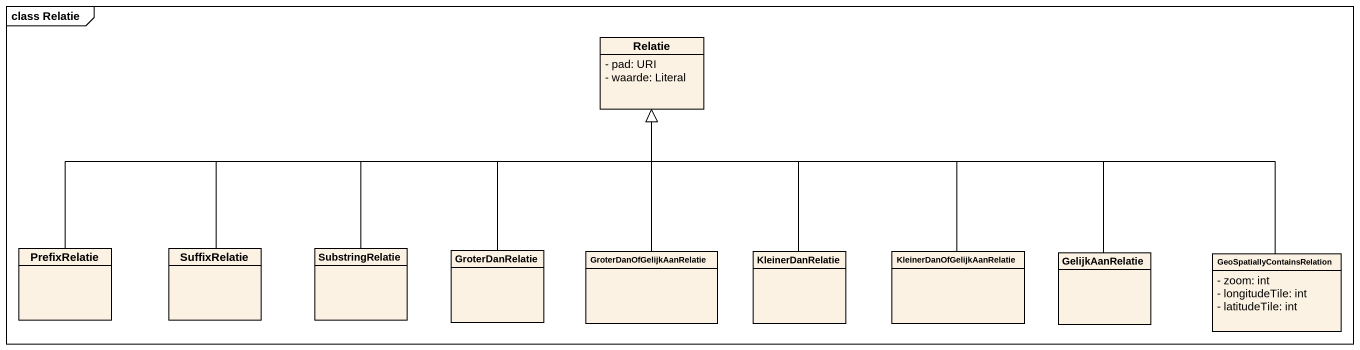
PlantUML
@startuml
mainframe class Relatie
hide circle
hide empty members
skinparam classAttributeIconSize 0
class Relatie {
  - pad: URI
  - waarde: Literal
}
class PrefixRelatie
class SuffixRelatie
class SubstringRelatie
class GroterDanRelatie
class GroterDanOfGelijkAanRelatie
class KleinerDanRelatie
class KleinerDanOfGelijkAanRelatie
class GelijkAanRelatie
class GeoSpatiallyContainsRelation {
  - zoom: int
  - longitudeTile: int
  - latitudeTile: int
}
PrefixRelatie -right-|> Relatie
SuffixRelatie -right-|> Relatie
SubstringRelatie -up-|> Relatie
GroterDanRelatie -up-|> Relatie
GroterDanOfGelijkAanRelatie -up-|> Relatie
KleinerDanRelatie -up-|> Relatie
KleinerDanOfGelijkAanRelatie -up-|> Relatie
GelijkAanRelatie -left-|> Relatie
GeoSpatiallyContainsRelation -left-|> Relatie
@enduml
